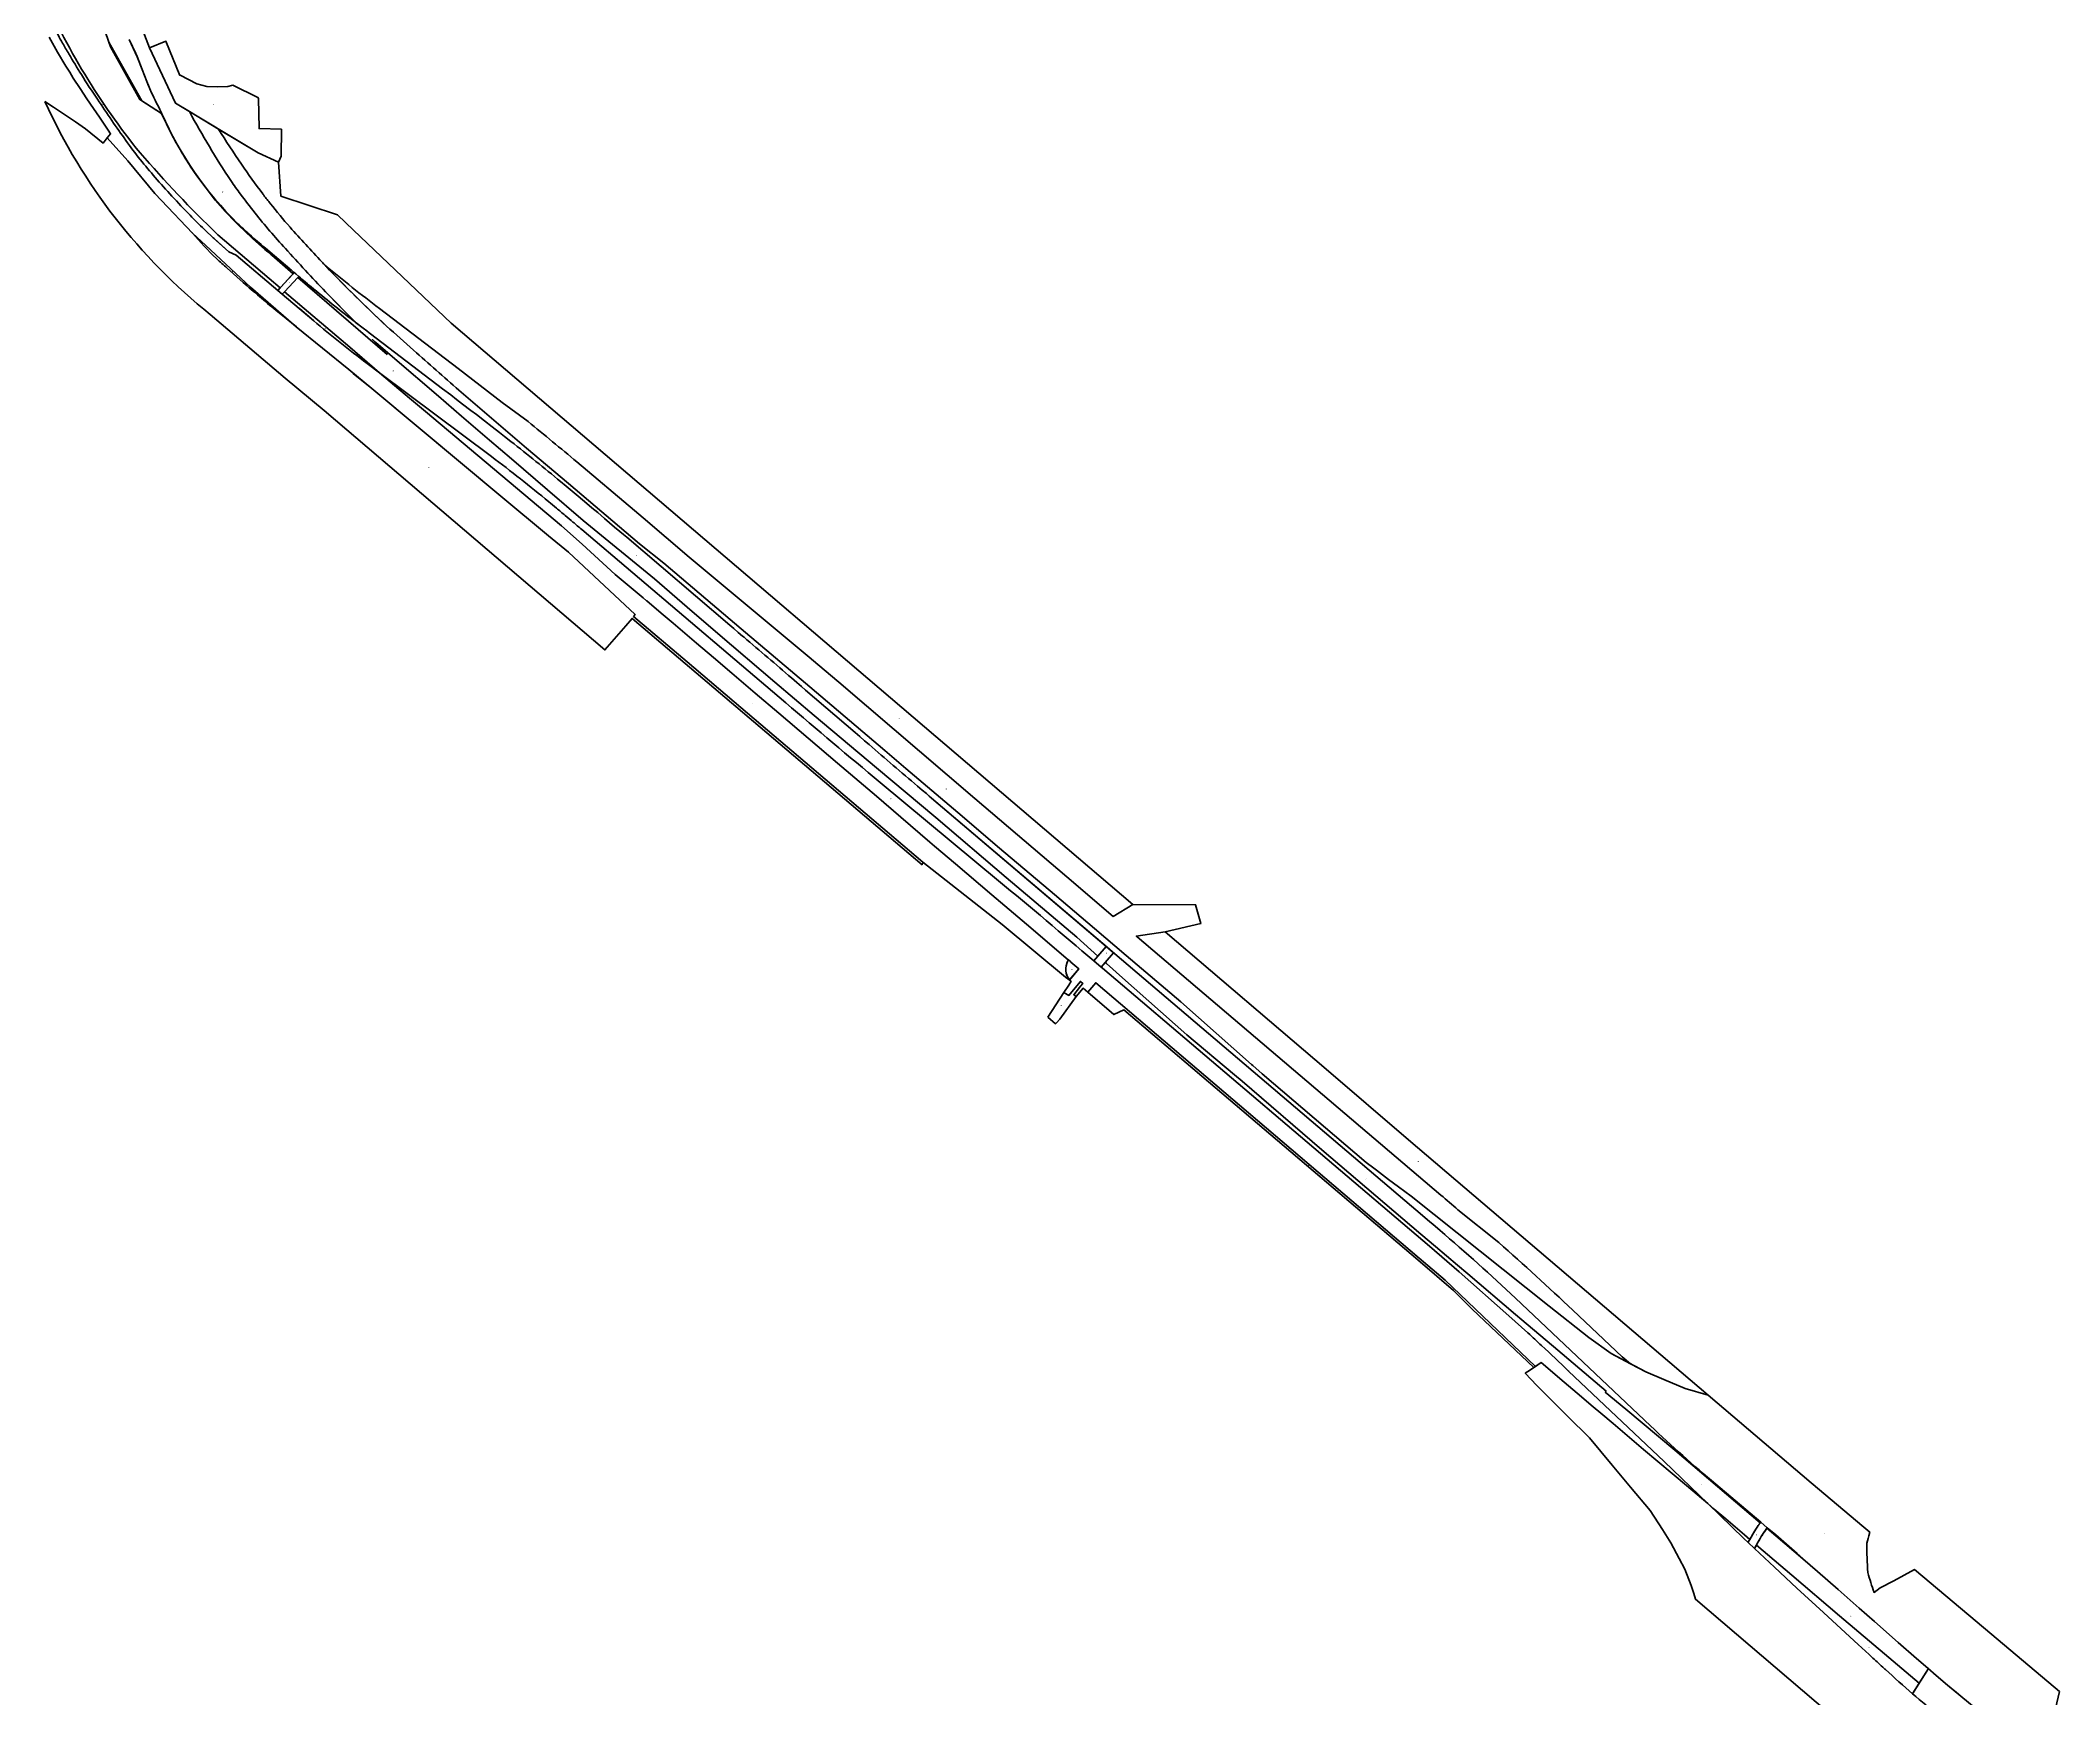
# Model space of a CAD drawing. Extents: x 179752 to 189760, y 650548 to 666271.
# Drawn here: x 180163 to 183439, y 658398 to 661087 of the extents above; entities that cross this region are included whole.
import ezdxf
from ezdxf.enums import TextEntityAlignment as Align

# ---------------------------------------------------------------- set-up
doc = ezdxf.new("R2010")
doc.units = 0
doc.header["$MEASUREMENT"] = 0
doc.layers.add('pcell', color=5, linetype='Continuous', lineweight=0)
doc.layers.add('scellno', color=160, linetype='Continuous', lineweight=0)
doc.styles.add('mvt-nos', font='mvt-nos.shx')

# ---------------------------------------------------------------- blocks, each defined once
blk = doc.blocks.new('Cellno')
at = {"color": 2, "flags": 128}
for points in [[(0.2000000000043656, 0), (-0.1999999999898137, 0)], [(7.275957614183426e-12, 0.2000000000116415), (7.275957614183426e-12, -0.2000000000116415)]]:
    blk.add_lwpolyline(points, dxfattribs=at)
at = {"layer": 'scellno', "const_width": 0.25, "flags": 128}
blk.add_lwpolyline([(-5.70751016074064, -2.800290617306018), (-5.70751016074064, 2.726955216523493), (5.707510160755191, 2.726955216523493), (5.707510160755191, -2.800290617306018), (-5.70751016074064, -2.800290617306018)], close=True, dxfattribs=at)
at = {"layer": 'scellno', "style": 'mvt-nos'}
blk.add_attdef('CELLNO', text='', height=3, dxfattribs=at).set_placement((7.275957614183426e-12, -1.627368912479142), align=Align.CENTER)
at = {"layer": 'scellno', "style": 'mvt-nos', "flags": 1}
for tag, p in [('CODE', (7.275957614183426e-12, -6.044519096263684)), ('AREA', (7.275957614183426e-12, -9.183015685353894))]:
    blk.add_attdef(tag, text='', height=2.5, dxfattribs=at).set_placement(p, align=Align.CENTER)

msp = doc.modelspace()

# ---------------------------------------------------------------- linework, layer by layer
at = {"layer": 'pcell', "color": 160, "lineweight": 53, "flags": 128}
for points in [[(180261.4314346891, 661120.6851509337), (180274.0797469269, 661084.2684633757), (180274.0702591864, 661084.2651547762), (180276.7545066822, 661076.5678062789), (180324.393586324, 660991.2090770627), (180359.3365594891, 660968.5233763689), (180375.155, 660936.0265), (180383.3943947099, 660921.1687722557, 0.004122690282257402), (180387.5134995614, 660913.7409768181), (180388.858, 660911.3165), (180389.3962700536, 660910.4393930885, 0.01423446502796213), (180404.7320951682, 660885.4497840389), (180405.9845, 660883.409), (180416.577, 660867.486), (180431.6325, 660847.823), (180446.688, 660828.16), (180462.906, 660809.566), (180480.188, 660791.623), (180481.6687547356, 660790.1952522532), (180498.262, 660774.1960000001, 0.01501649085179487), (180536.8208560566, 660740.0212696233, 7.769803255412e-05), (180538.2555693698, 660738.8253802706), (180538.1913749235, 660738.8805948327), (180573.089330854, 660708.8643634534), (180551.8326394585, 660685.8737112441), (180534, 660701.0938000123), (180450.952266274, 660771.9747193517), (180450.2984877139, 660772.5327168155, -0.02393064710781884), (180324.6300427917, 660904.9867523886, -0.06877901562162658), (180163.209373481, 661171.0405469075, 0.01262343880837605)], [(180163.2093734854, 661171.0405468917, 0.06877901562164698), (180324.6300427908, 660904.9867523897, 0.02393064710781884), (180450.2984877163, 660772.5327168189), (180450.952266274, 660771.9747193517), (180534, 660701.0938000123), (180551.8326394585, 660685.8737112441), (180548.0516378285, 660681.7842839734), (180480.4088915778, 660739.1222897436), (180468.6231242854, 660744.2383106137), (180444.6743836122, 660765.7429783486), (180443.2470695449, 660767.0953809011), (180430.3824397991, 660779.2848201424), (180428.6908202295, 660780.8442365198, -0.01269361514546528), (180405.7166557308, 660803.582120373), (180405.716566245, 660803.5822126064, -0.005217828061814648), (180376.3966642085, 660834.5721111973), (180376.3966277982, 660834.5721505218, -0.008622965251973716), (180348.9866721023, 660865.072102241), (180348.9866501751, 660865.0721290783, -0.004644403014492672), (180324.7566680271, 660893.8921061518, -0.01449101239228082), (180301.5767614292, 660924.9219751372, -0.0008752949637491705), (180278.7765880297, 660957.2222206821), (180278.776640167, 660957.2221465458, -0.0003810131471384449), (180255.4864576116, 660991.7024174522, -0.008568431231971763), (180229.3766791278, 661031.7220885787, -0.00769599946673755), (180209.0366683777, 661065.3521053251), (180209.0366602299, 661065.3521177954, -0.01258697323982266), (180198.8966626939, 661082.6121136456, -0.02090399222986262), (180184.716667651, 661110.0821036285, -0.01343460061978889)], [(180261.4314346891, 661120.6851509337), (180274.0797469269, 661084.2684633759), (180327.4851514392, 660989.2019690657), (180359.3365594891, 660968.5233763688), (180360.0417168339, 660968.0655741483), (180358.754341407, 660971.0329221792), (180358.754341407, 660971.0329221792, -0.004312039555399039), (180343.1664563634, 661002.3347003633), (180340.3158552417, 661008.4345022877, -0.004658729570206825), (180335.6111432732, 661020.7157458041), (180328.1578952598, 661039.8355556654), (180319.9613430948, 661060.8501932971), (180307.1642308581, 661088.7899838467)], [(180177.38, 661092.68), (180190.74, 661067.91), (180204.14, 661045.49), (180210.39, 661035.63), (180216.22, 661026.11), (180227.26, 661009.04), (180238.36, 660992.36), (180249.08, 660976.66), (180258.95, 660962.65), (180272.71, 660941.91), (180276.8749767061, 660935.8453815907), (180271.2889035615, 660928.9625777459), (180304.5723455921, 660891.9331582685), (180348.5894568316, 660838.7016828211), (180359.1120457228, 660827.6924606827), (180409.6749997865, 660774.7911453291), (180431.2101785504, 660754.7045029486), (180503.8661106907, 660686.9356795861), (180578.1070169684, 660622.8888701743), (180663.1434485001, 660553.2054247566), (180700.5239961547, 660522.5737848445), (180910.0906233406, 660347.9048974273), (180987.3373127843, 660283.3657636341), (181019.6194733117, 660257.2997590868), (181127.8250376869, 660155.7958146031), (181125.3124000062, 660152.8124000061), (181212.2108000123, 660079.0311999877), (181299.1091999879, 660005.25), (181446.8984000062, 659879.6561999877), (181594.687599994, 659754.0624000061), (181723.3200000001, 659653.35), (181825.8713978699, 659567.8470310068), (181833.530393063, 659562.1847622023, -0.3179514371468099), (181830.0163619191, 659593.9960623188), (181830.7770958587, 659595.7831381572), (181830.4764000062, 659596.031400006), (181762.6641999879, 659653.5938000123), (181706.6564000062, 659701.1251999878), (181647.3594000062, 659751.4688000123), (181613.7188000123, 659780.0624000061), (181606.015599994, 659786.687599994), (181559.0234000062, 659827.2188000123), (181519.2030000001, 659861.3438000123), (181455.937599994, 659915.1251999878), (181408.3514000062, 659955.656400006), (181360.7110000001, 659996.187599994), (181322.7110000001, 660028.562599994), (181284.6171999879, 660061), (181255.1094000062, 660086.125), (181227.4220000001, 660109.5624000061), (181208.351599994, 660125.8124000061), (181189.2811999879, 660142.0624000061), (181170.179599994, 660158.1561999877), (181146.5780000002, 660178.0624000062), (181146.4378755858, 660178.1819344143), (181140.6755715813, 660183.0975203406), (181140.6931265604, 660183.1270484023), (181095.2582240059, 660220.6617528001), (181041.6741333965, 660269.9802464064), (181008.2591286356, 660299.9408626362), (180787.4890058902, 660485.1210726341), (180761.7031999879, 660506.75), (180713.189614875, 660548.1561571537), (180692.8754248083, 660563.3804320073, -0.01499881172357078), (180606.3204911053, 660632.3921461521), (180583.0274189571, 660652.1367363598), (180582.595347996, 660652.4679589969), (180555.4058787397, 660675.5503929625), (180548.0516378285, 660681.7842839734), (180480.4088915778, 660739.1222897436), (180468.6231242854, 660744.2383106137), (180443.2103601106, 660767.0575918973), (180443.2470695449, 660767.0953809011), (180430.3824397991, 660779.2848201424), (180428.6908202296, 660780.8442365198, -0.01269361514546528), (180405.7166557309, 660803.582120373), (180405.7166108895, 660803.5821663947, -0.005217835920586296), (180376.3966642085, 660834.5721111973), (180376.3966277982, 660834.5721505218, -0.008622965251973716), (180348.9866721023, 660865.072102241), (180348.9866501751, 660865.0721290783, -0.004644403014492672), (180324.7566680271, 660893.8921061519, -0.01449107702528431), (180301.5766615563, 660924.9221160996), (180301.5766615563, 660924.9221160996, -0.0008752891325996995), (180278.776640167, 660957.2221465458, -0.0003810131471384449), (180255.4864576116, 660991.7024174522, -0.008568431231971763), (180229.3766791601, 661031.722088599), (180229.3766545862, 661031.7221277802, -0.00769599041036404), (180209.0366683778, 661065.3521053251), (180209.03666023, 661065.3521177954, -0.01258697323982269), (180198.8966626939, 661082.6121136456, -0.02090399222985041), (180184.716667651, 661110.0821036285, -0.01343460061978889)], [(180307.1642308581, 661088.7899838467), (180317.9701363409, 661065.8916535839), (180319.8030036079, 661061.256150201), (180328.1578952955, 661039.8355555738), (180335.6111432741, 661020.7157458015), (180338.1568054217, 661013.9856390005), (180340.3158552417, 661008.4345022877), (180343.1664563635, 661002.3347003631, 0.004312039555399039), (180358.754341407, 660971.0329221792), (180360.0417171407, 660968.065573441, 0.09382654780468197), (180482.9364861146, 660790.2066443013), (180482.9364861146, 660790.2066443013, 0.00802495914021403), (180501.6400569086, 660772.9848871009), (180505.153675405, 660769.8719191254), (180509.4474214682, 660766.1103887559), (180515.240716927, 660761.0956405858), (180520.9173397247, 660756.2323712489), (180523.9061727781, 660753.6859757673), (180527.960810169, 660750.2416820453), (180531.1005723062, 660747.5791473835), (180531.7865918434, 660746.9976299118), (180567.5076622505, 660716.7188654431), (180567.5079872854, 660716.7185899395), (180567.945877094, 660716.3474561604), (180568.5769358997, 660715.8126070013), (180569.694816014, 660714.8651915088), (180570.2628051119, 660714.3838426248), (180571.1082612588, 660713.6674006346), (180571.9891790436, 660712.9209881824), (180573.0467215125, 660712.0250545575), (180573.7861622801, 660711.3987164673), (180574.7096620494, 660710.6168690663), (180577.1415417489, 660708.5579891846), (180582.2352972225, 660704.2513652743), (180582.2355655051, 660704.2516522716), (180584.7292006336, 660702.1473949021), (180587.2711084908, 660700.005583806), (180592.9351143872, 660695.2470010245), (180596.3071773692, 660692.4247558928), (180598.0414403679, 660690.9768412586, 0.008874427641189465), (180666.8396188376, 660635.6420067521), (180670.5493356768, 660632.7710902522), (180673.5032338088, 660630.4955711942), (180625.5477913308, 660679.1482315557, -0.006339982167055594), (180560.4859411455, 660749.5979418803, -0.01839937530813414), (180510.8145148363, 660807.4840540459, -0.009180936717109988), (180487.6535468842, 660837.6982255774, -0.006552184322163392), (180471.8101019328, 660859.7715154871, -0.02168350780729598), (180404.7080883749, 660971.7374397373), (180382.0005198751, 660985.3632879811), (180340.0514305288, 661075.0248741457), (180340.0906456666, 661075.0410942318), (180324.986831935, 661114.7799051928)], [(183303.5815400035, 658381.0286002024), (183278.441410453, 658401.4398228041), (183271.445186502, 658407.2927113407), (183257.1879705971, 658419.2199875567), (183238.5881096019, 658434.9435253022), (183225.3085732853, 658446.9399502649), (183206.8887058927, 658462.6957518742), (183177.0893572471, 658488.6781419566), (183138.5840068094, 658522.3980421909), (183113.8652868848, 658544.2265474009), (183079.4911705783, 658574.5699215154), (183046.3633020736, 658603.8603621158), (183046.4146373773, 658603.8168284766), (183013.3247842059, 658632.8656940155), (182978.4798115002, 658663.1938812226), (182964.4759184633, 658674.680482292), (182953.9975865431, 658683.7475180508), (182881.0311784801, 658745.3061986014, -0.01419136672969649), (182775.2119218926, 658839.8498191751), (182555.9271944705, 659047.2541821443, 0.01323869097888133), (182433.7516722957, 659156.7485294744), (182425.7406023487, 659163.5930311788), (182413.1763257316, 659174.3068865512), (182401.3182925687, 659184.4008353724), (182387.339620878, 659196.2881716724), (181906.0163878308, 659605.5094999876), (181893.4456214212, 659616.197173831), (181608.7849805836, 659858.2158373083), (181604.994135134, 659861.4388866037), (181600.2799515457, 659865.4473378136), (181593.7465491882, 659871.0041393333), (181585.937584277, 659877.6496555648, -0.001176254466780901), (181507.3089157171, 659944.9119096277), (181499.9193500557, 659951.2660251495), (181492.1943666677, 659957.9125578656), (181484.5709832131, 659964.4736895947), (181404.3221501073, 660033.5446895106), (181397.8470774577, 660039.117635596), (181390.3069366634, 660045.6058882317), (181381.5773640444, 660053.1137496192, 0.0009755321864248859), (181304.4780985622, 660119.1353374289), (181302.2500858429, 660121.03547047), (181295.2533828731, 660127.0002242669), (181288.1132530824, 660133.084688972), (181281.6421501845, 660138.5979391976), (181114.1032850732, 660281.3322068244), (181109.161366166, 660285.542281784), (181102.8767875846, 660290.8950900233), (181094.5915688751, 660297.9482672692), (181078.2943183516, 660311.8006372225), (181067.1315666306, 660321.2641954443), (181057.8195766185, 660329.138237328), (181045.7682876863, 660339.2948146131), (181032.4004146061, 660350.5079427811), (181016.1034940568, 660364.0883527899), (181006.9724914523, 660371.6480946556, 0.005736758380678258), (180926.3664985285, 660436.646040138), (180915.7703587243, 660444.9639224616), (180907.9344672841, 660451.0858767425), (180895.9296567542, 660460.4218008689), (180883.1543399831, 660470.3066601139), (180870.2093045016, 660480.2783344913), (180861.4108450047, 660487.0346327585), (180847.9770087526, 660497.3240918429), (180838.0180059314, 660504.9363446594), (180828.6048191043, 660512.122932877), (180815.3957389352, 660522.1998656027), (180698.5290404505, 660611.3374816638), (180696.4556055476, 660612.9191650953), (180692.2803477487, 660616.1050811043), (180686.3787349988, 660620.6132826091), (180682.0294281557, 660623.9420836369), (180673.5518844397, 660630.4462132378), (180625.5477913307, 660679.1482315555, -0.006339982167055594), (180560.4859411455, 660749.5979418801, -0.01839937530813414), (180510.8145148362, 660807.4840540455, -0.009180936717109988), (180487.6535468841, 660837.6982255771, -0.006552184322163392), (180471.8101019327, 660859.7715154869, -0.02168350780729598), (180404.7080883749, 660971.7374397372), (180451.8045307593, 660943.476863294), (180451.8045307593, 660943.476863294, 0.00996603949337396), (180489.1981473856, 660886.4017149578, 0.01463264138205666), (180523.7548724859, 660838.1749319586, 0.0006754131152117794), (180525.4176865095, 660835.99828317, 0.004244260759473839), (180536.0006105537, 660822.424045826, 0.01226814293634954), (180567.8654172934, 660784.2238369845, 0.00794047995664815), (180619.4172421481, 660728.0804071953, 0.0154261145313206), (180724.5352634286, 660623.8252280796, 0.0008622241692535974), (180768.498750375, 660584.6107527287, 0.001432223046190405), (180841.823652272, 660519.8082663653), (180951.4886437268, 660425.7221218601), (181019.964787469, 660368.4968647417), (181135.1142945951, 660270.9156766562), (181174.1516202276, 660239.4053751637), (181299.6396941129, 660133.0291039458), (181411.061475753, 660038.576832148), (181532.7722805871, 659935.3161493879), (181567.026931669, 659906.2753662524), (181651.4248086794, 659834.7236100956), (181719.2451300088, 659777.2189398173), (181808.1890788903, 659701.7379819633), (181872.9703613885, 659646.7565260008), (181924.5463806573, 659602.9817923518), (182013.1531200903, 659527.7775312965), (182127.95170294, 659426.1729291906), (182129.9582617877, 659424.4332342293), (182145.2083036591, 659410.9335983765), (182313.6810103762, 659267.3452005064), (182326.2337866026, 659257.9136155335), (182330.685830256, 659254.5685524765), (182350.1874399395, 659239.8021643419), (182366.2601117739, 659227.7258899501), (182386.6938695027, 659212.2591281775), (182610.6138922391, 659033.8280366831), (182675.0823507491, 658983.1649683521), (182711.2818821069, 658957.1975309303), (182767.6129087191, 658927.3435533616), (182796.8038893174, 658915.1174413329), (182831.5004452344, 658900.5854190799), (182868.881040439, 658889.8289064327), (183036.0483828609, 658747.4786291812), (183121.5009443202, 658675.6884509757), (183131.0007507339, 658667.7074988559, 0.001496420443746274), (183130.3528823726, 658665.4584534927, 0.01061988531019789), (183126.1435968215, 658649.3923539801, 0.02141661892114736), (183127.9306732554, 658601.8354243329, 0.01934170897432318), (183138.0297150486, 658569.7896498303), (183147.8256557206, 658577.235373699), (183170.1331697439, 658588.7898348031), (183203.5806088208, 658606.7319019747), (183329.0144229616, 658501.352780315), (183438.966336457, 658408.9802717669), (183432.2255726765, 658381.7083600567)], [(183287.1945296697, 658334.0239651097, -0.01218683877058234), (183200.4734102965, 658405.4456982808, -0.006405300561074572), (183156.3157489445, 658444.6570334698), (183155.5217885926, 658445.3810440148), (183154.1800076762, 658446.6060922241), (183152.0581319906, 658448.5470670202), (183149.6269695758, 658450.7763205408), (183147.2562097413, 658452.9554437384), (183145.1731845494, 658454.8741633373), (183142.9261224321, 658456.9480346935), (183140.7275631909, 658458.9809987441), (183138.1172118112, 658461.3993915899), (183136.0052697971, 658463.35948655), (183133.2105053447, 658465.9577096566), (183129.83198975, 658469.1047198529), (183124.2750077297, 658474.2933579078), (183112.2920958025, 658485.5188483031), (183084.6627259046, 658510.5188643445), (183055.7022371898, 658536.9396973383), (183012.8235898472, 658576.8337948329), (182976.6214305377, 658610.5875833696), (182944.1276732149, 658640.9669894233), (182933.6414584228, 658650.7708718728), (182926.8258327045, 658657.1430085005), (182926.8257794416, 658657.1429515306), (182867.9747956159, 658713.9702307209), (182833.5234000061, 658743.031400006), (182763.9688000122, 658801.75), (182714.4531999878, 658843.5624000061), (182694.6091999878, 658860.687599994), (182682.0868000122, 658870.896400006), (182656.3591999878, 658893), (182635.172, 658911), (182597.9082671894, 658942.4433670766), (182587.4422299025, 658935.5437205603), (182580.4080782658, 658930.9065156112), (182571.8948834198, 658925.2942639419), (182590.8407756419, 658905.5550666618), (182640.3217754147, 658855.88063753), (182676.0992891415, 658820.6825060741), (182712.9911087192, 658776.031303001), (182742.5620849449, 658740.3880612263), (182774.672, 658702.4376), (182794.8561935428, 658672.0535828503), (182808.0623999999, 658650.1251999999), (182821.9142, 658624.8437999999), (182830.6645480482, 658607.6848210681), (182841.0311999878, 658580.9061999877), (182845.515599994, 658568.125), (182848.2858622566, 658558.5926217248), (183261.9687017335, 658205.7333266371)]]:
    msp.add_lwpolyline(points, format="xyb", dxfattribs=at)
for points in [[(180324.393586324, 660991.2090770627), (180327.4851514393, 660989.2019690656), (180274.0516867921, 661084.3184129767), (180276.7545066822, 661076.5678062789), (180324.393586324, 660991.2090770627)], [(180516.2553857338, 660904.8026401865), (180549.1708299285, 660889.5301945572), (180553.7163909097, 660899.4684836194), (180553.8584607458, 660943.1969824487), (180517.5616630121, 660944.1917128782), (180517.5711680232, 660944.9048595987), (180516.8969619481, 660993.0669503035), (180515.7469999908, 660994.7089204225), (180475.1677736703, 661014.5846449452), (180466.9560938315, 661012.5488799422), (180449.8707281817, 661011.760736082), (180433.0481821032, 661012.2861653222), (180416.4885037228, 661017.0150584339), (180389.3918334389, 661030.6227113322), (180389.3628631709, 661030.5731281261), (180366.4590157094, 661085.9475265006), (180340.0514305288, 661075.0248741457), (180382.0005198751, 660985.3632879811), (180516.2553857338, 660904.8026401865)], [(180580.5493933535, 660702.447856924), (180582.2352972225, 660704.2513652743), (180577.1415416854, 660708.5579892384), (180574.7096620494, 660710.6168690663), (180548.0516378285, 660681.7842839734), (180555.4058787397, 660675.5503929623), (180559.1877888189, 660679.5961197282), (180580.5493933535, 660702.447856924)], [(181883.8799269007, 659584.170806873), (181890.3675228613, 659591.7797240323), (181903.7307939381, 659607.452713414), (181891.9218921594, 659617.4926494487), (181878.7731195129, 659602.0712325753), (181872.0709824646, 659594.2106928775), (181872.0710250513, 659594.2107429678), (181883.8799269007, 659584.170806873)], [(181797.1494585898, 659502.7208558973), (181809.9662434347, 659492.1735570988), (181811.2527214271, 659493.794896054), (181816.7806844081, 659499.5505872676), (181843.3779068226, 659536.4241278942), (181839.5324782556, 659539.1857325359), (181848.8195006256, 659551.2105646535), (181850.6548393877, 659553.2325572352), (181854.4111458107, 659557.3708797494), (181850.2128181431, 659560.9506907633), (181841.7404709921, 659550.6313925443), (181831.5437770316, 659538.1877737663), (181823.4134196457, 659542.708840758), (181797.1494585898, 659502.7208558973)], [(182397.5327779337, 659109.1302306647), (182455.3411154689, 659059.6973816169), (182485.69354187, 659029.3056798485), (182586.067657235, 658934.6375451591), (182588.5412511954, 658936.2682410474), (182442.0479251799, 659076.2750962029), (182400.1237265975, 659112.1776861643), (181875.0372642246, 659558.6065407452), (181862.2705134204, 659543.3268301254), (181904.6992187358, 659507.1440674827), (181920.5719322913, 659514.642654348), (182397.5327779337, 659109.1302306647)]]:
    msp.add_lwpolyline(points, close=True, dxfattribs=at)
for points in [[(180170.237726431, 660988.161456877, 0.1174300178749632), (180438.5433203074, 660642.4953727557), (180560.0957218187, 660539.4693161311), (180623.0911637128, 660486.9504434624), (181078.8261233505, 660098.6439994487), (181112.5351128351, 660137.4244472783), (181122.7344, 660149.75), (181330.672, 659973.25), (181593.328, 659750.1876), (181594.687599994, 659754.0624000061), (181446.8984000062, 659879.6561999877), (181299.1091999879, 660005.25), (181212.2108000123, 660079.0311999877), (181125.3124000062, 660152.8124000061), (181127.8250376868, 660155.7958146031), (181019.6194733117, 660257.2997590868), (180987.3373127786, 660283.3657636389), (180910.0906233406, 660347.9048974273), (180854.2261842082, 660394.4666022201), (180700.5239961547, 660522.5737848445), (180670.5152626859, 660547.1645620136), (180663.1434485, 660553.2054247566), (180578.1070169683, 660622.8888701743), (180503.8661106907, 660686.9356795861), (180431.2101785503, 660754.7045029487), (180409.6749997865, 660774.7911453291), (180359.1120457228, 660827.6924606825), (180348.5894566768, 660838.7016830085), (180304.5723455916, 660891.933158269), (180271.2889035615, 660928.9625777459), (180264.6338888516, 660920.7626921292), (180236.123882677, 660943.6253529441), (180219.7976048921, 660954.967550554), (180206.7307895444, 660963.7389284036), (180184.0373003327, 660978.9262637257), (180170.237726431, 660988.161456877)], [(180501.6400569086, 660772.9848871008, -0.00802495914021403), (180482.9364861145, 660790.2066443013, -0.09382654780464439), (180360.0417171408, 660968.0655734407), (180359.3365594891, 660968.5233763689), (180375.155, 660936.0265), (180383.3943947099, 660921.1687722557, 0.004122690282257402), (180387.5134995614, 660913.7409768181), (180388.858, 660911.3165), (180389.3962700536, 660910.4393930885, 0.01423446502796213), (180404.7320951682, 660885.4497840389), (180405.9845, 660883.409), (180416.577, 660867.486), (180431.6325, 660847.823), (180446.688, 660828.16), (180462.906, 660809.566), (180480.188, 660791.623), (180481.6687547356, 660790.1952522532), (180498.262, 660774.1960000001, 0.01501649085179487), (180536.8208560566, 660740.0212696233, 7.769803255692994e-05), (180538.2555693698, 660738.8253802706), (180573.0893308541, 660708.8643634536), (180573.6971717447, 660709.521787427), (180574.7096620494, 660710.6168690663), (180573.7861622801, 660711.3987164673), (180573.0467215125, 660712.0250545575), (180571.9891790436, 660712.9209881824), (180571.1082612588, 660713.6674006346), (180570.2628051119, 660714.3838426248), (180569.694816014, 660714.8651915088), (180568.5769358997, 660715.8126070013), (180567.945877094, 660716.3474561604), (180567.5079872854, 660716.7185899395), (180567.5076622505, 660716.7188654431), (180531.7865918434, 660746.9976299118), (180531.1005723062, 660747.5791473835), (180527.9608101689, 660750.2416820453), (180523.906172778, 660753.6859757672), (180520.9173397247, 660756.2323712489), (180515.240716927, 660761.0956405856), (180509.4474214681, 660766.1103887558), (180505.1536754051, 660769.8719191254), (180501.6400569086, 660772.9848871008)], [(181126.9972422799, 660324.4791972117), (181140.8866867637, 660312.770072431), (181215.6221041169, 660249.0994426067), (181410.0448969683, 660086.544714081), (181423.9979634166, 660074.9483275388), (181458.2074644326, 660046.4062033435), (181678.9816700022, 659857.4689786093), (181828.0232667202, 659730.753715361), (181903.6154078579, 659666.2314839824), (181935.2365766326, 659685.6915410486), (180829.1304475179, 660628.6429055631), (180670.9343799996, 660779.2764823214), (180644.7647314346, 660804.1951027884), (180552.9933927, 660834.7569702826), (180549.1708299285, 660889.5301945572), (180516.2553857338, 660904.8026401865), (180451.8045307593, 660943.4768632943, 0.00996603949337396), (180489.1981473857, 660886.4017149579, 0.01463264138205689), (180523.754872486, 660838.1749319588, 0.0006754131207026119), (180525.4176865229, 660835.9982831526, 0.004244260754083387), (180536.0006105539, 660822.4240458262, 0.01226814293634966), (180567.8654172935, 660784.2238369847, 0.00794047995664815), (180619.4172421483, 660728.0804071953, 0.0008984681859982045), (180625.3621020139, 660721.8314710773, 0.009302014801687714), (180712.8391863487, 660652.3646433022), (180840.4452768053, 660555.03578191), (180912.3245148257, 660499.9602366387), (180954.1410082413, 660468.9155234314, -0.003022935284907103), (181033.2669878019, 660403.4959819858), (181126.9972422799, 660324.4791972117)], [(180465.7132787003, 660717.7937332406), (180491.9973298443, 660694.6544632571, 0.008586636327713773), (180544.8954722134, 660649.6739629016), (180578.2601704246, 660622.7633679593), (180578.1070169684, 660622.8888701743), (180503.8661106907, 660686.9356795861), (180431.2101785504, 660754.7045029486), (180409.6749997865, 660774.7911453291, 0.01989523244016879), (180448.43318164, 660733.2726494101, 0.004308217917473302), (180465.7132787003, 660717.7937332406)], [(181372.1731815598, 660012.464479505, 0.002861181378428046), (181525.3422309774, 659883.7428055285), (181717.4302551365, 659724.180580117, -0.00288284116946672), (181872.0709824646, 659594.2106928775), (181878.7731195128, 659602.0712325755), (181844.5624000061, 659632.437599994), (181730.0155999939, 659729.5), (181615.4688000122, 659826.5624000061), (181519.4375999939, 659907.3438000123), (181418.1251999878, 659992.25), (181354.3124000061, 660046.5), (181262.1564000061, 660125.3751999878), (181212.25, 660167.75), (181159.0401460006, 660213.9873604235), (181043.5, 660308.5), (180985.4454000061, 660358.4688000123), (180927.3908000122, 660408.437599994), (180891.5468000122, 660438.8751999878), (180846.0311999878, 660477.937599994), (180808.5822437819, 660509.9919040803), (180737.8908000122, 660570.5), (180706.9687999817, 660597.3124000061), (180701.6879845579, 660601.9010460522), (180725.2996778161, 660577.9460654928), (180580.5493933535, 660702.447856924), (180559.187788819, 660679.5961197282), (180664.8698473729, 660589.3968917263), (180713.1896148769, 660548.1561571521), (180894.7805270927, 660412.0645901518, -0.01186710023465127), (180987.6407053502, 660338.9667464957, -0.001407534153411307), (181000.1186041156, 660328.5898588836, -0.001160472418892729), (181014.4353606456, 660316.5578538141, -0.0006211397186729633), (181026.8893994938, 660306.0159770482, -0.0002671234640060892), (181041.0742654681, 660293.9649950512), (181041.0743009995, 660293.9649648422), (181372.1731815598, 660012.464479505)], [(181418.1251999878, 659992.25), (181519.4375999939, 659907.3438000123), (181615.4688000122, 659826.5624000061), (181730.0155999939, 659729.5), (181844.5624000061, 659632.437599994), (181878.7731195131, 659602.0712325756), (181891.9218921595, 659617.4926494487), (181608.7849805837, 659858.2158373086), (181604.9941351341, 659861.4388866039), (181600.2799515458, 659865.4473378138), (181593.7465491883, 659871.0041393335), (181585.9375842771, 659877.649655565, -0.001176254466780901), (181507.3089157171, 659944.911909628), (181499.9193500557, 659951.2660251497), (181492.1943666677, 659957.9125578658), (181484.5709832131, 659964.4736895949), (181404.3221501074, 660033.5446895108), (181397.8470774578, 660039.1176355962), (181390.3069366635, 660045.6058882319), (181381.5773640445, 660053.1137496195, 0.0009755321864248859), (181304.4780985622, 660119.1353374292), (181302.250085843, 660121.0354704702), (181295.2533828732, 660127.0002242671), (181288.1132530824, 660133.0846889722), (181281.6421501846, 660138.5979391978), (181114.1032850733, 660281.3322068247), (181109.1613661661, 660285.5422817842), (181102.8767875847, 660290.8950900235), (181094.5915688752, 660297.9482672694), (181078.2943183517, 660311.8006372227), (181067.1315666307, 660321.2641954445), (181057.8195766186, 660329.1382373283), (181045.7682876864, 660339.2948146133), (181032.4004145754, 660350.5079428069), (181016.1034940569, 660364.0883527901), (181006.9724914524, 660371.6480946558, 0.005736758380678258), (180926.3664985286, 660436.6460401382), (180915.7703587243, 660444.9639224618), (180907.9344672842, 660451.0858767427), (180895.9296567543, 660460.4218008692), (180883.1543399606, 660470.3066601314), (180870.2093045017, 660480.2783344915), (180861.4108450048, 660487.0346327587), (180847.9770086873, 660497.3240918932), (180838.0180059315, 660504.9363446597), (180828.6048191044, 660512.1229328773), (180815.3957389353, 660522.1998656029), (180698.5290404506, 660611.337481664), (180696.4556055476, 660612.9191650955), (180692.2803477488, 660616.1050811046), (180686.378734999, 660620.6132826094), (180682.0294281558, 660623.9420836371), (180677.3525623196, 660627.5302623059), (180673.5518844398, 660630.446213238), (180673.5032338087, 660630.4955711943), (180670.5493356768, 660632.7710902522), (180666.8396188376, 660635.642006752, -0.008874427641189465), (180598.041440368, 660690.9768412586), (180596.3071773691, 660692.424755893), (180592.9351143873, 660695.2470010247), (180587.2711084908, 660700.005583806), (180584.7292006336, 660702.1473949021), (180582.235565505, 660704.2516522716), (180580.5493933535, 660702.447856924), (180725.2996778161, 660577.9460654928), (180701.6879845579, 660601.9010460522), (180706.9688000122, 660597.3124000061), (180737.8908000122, 660570.5), (180808.5822414745, 660509.9919060552), (180846.0311999878, 660477.937599994), (180891.5468000122, 660438.8751999878), (180927.3908000122, 660408.437599994), (180985.4454000061, 660358.4688000123), (181043.5, 660308.5), (181159.0401460021, 660213.9873604223), (181212.25, 660167.75), (181262.1564000061, 660125.3751999878), (181354.3124000061, 660046.5), (181418.1251999878, 659992.25)], [(181935.2365766326, 659685.6915410486), (181903.6154078577, 659666.2314839824), (181828.0232667202, 659730.753715361), (181678.9816700022, 659857.4689786093), (181458.2074644326, 660046.4062033435), (181423.9979634166, 660074.9483275388), (181410.0448969683, 660086.544714081), (181215.6221041169, 660249.0994426067), (181140.8866867637, 660312.770072431), (181126.99724228, 660324.4791972117), (181033.2669878019, 660403.4959819858, 0.00302293528490778), (180954.1410082414, 660468.9155234314), (180912.3245148257, 660499.9602366387), (180840.4452768053, 660555.03578191), (180712.8391863487, 660652.3646433022, -0.009302014801687714), (180625.3621019502, 660721.831471144, 0.01452744500562548), (180724.5352634287, 660623.8252280798, 0.0008622241692535974), (180768.498750375, 660584.6107527289, 0.001432223046190405), (180841.8236522721, 660519.8082663656), (180951.4886437269, 660425.7221218604), (181019.9647874691, 660368.4968647419), (181135.1142945952, 660270.9156766564), (181174.1516202276, 660239.4053751639), (181299.639694113, 660133.029103946), (181411.0614757531, 660038.5768321482), (181532.7722805872, 659935.3161493881), (181567.0269316691, 659906.2753662526), (181651.4248086795, 659834.7236100958), (181719.2451300088, 659777.2189398175), (181808.1890788904, 659701.7379819636), (181872.9703613886, 659646.756526001), (181924.5463806574, 659602.981792352), (182013.1531200903, 659527.7775312967), (182127.9517029401, 659426.1729291908), (182129.9582617878, 659424.4332342296), (182145.2083036592, 659410.9335983767), (182313.6810103763, 659267.3452005066), (182326.2337866027, 659257.9136155337), (182330.6858302561, 659254.5685524767), (182350.1874399396, 659239.8021643421), (182366.260111774, 659227.7258899503), (182386.6938695028, 659212.2591281778), (182610.6138922392, 659033.8280366834), (182675.0823507492, 658983.1649683523), (182711.281882107, 658957.1975309305), (182742.5920686721, 658940.603947188), (182729.2351921018, 658952.1133748767), (182649.0427295662, 659027.5850933349, 0.007327964530672573), (182529.0131820833, 659137.2766206409), (182462.7986950016, 659190.571804329, 0.001643183455292741), (182435.1135357076, 659214.2644767618), (181942.4760354816, 659633.0617077418), (181940.9408529825, 659634.3720741229), (181987.5221598497, 659641.118275662), (182045.793622307, 659654.647169643), (182037.0588566723, 659685.3225686157), (181935.2365766326, 659685.6915410486)], [(180692.8754248085, 660563.3804320073), (180713.1896148769, 660548.1561571521), (180664.8698473729, 660589.3968917263), (180559.1877888189, 660679.5961197282), (180555.4058787398, 660675.5503929625), (180606.287636632, 660632.354448035, 0.01499881172357032), (180692.8754248085, 660563.3804320073)], [(181372.1731815598, 660012.464479505, 0.002861181378428046), (181525.3422309774, 659883.7428055285), (181717.4302551365, 659724.180580117, -0.002882841169466749), (181872.0709824646, 659594.2106928775), (181872.0710250513, 659594.2107429678), (181883.8798852361, 659584.1708422961), (181883.8798852362, 659584.1707580071), (181886.1655207933, 659582.2275934468), (182416.456301429, 659131.3740240666), (182464.7498920337, 659089.8505224017), (182545.2668749967, 659018.2649219257), (182576.4085755853, 658990.5505921104, -0.001644079319250499), (182598.5650636237, 658970.0025173522, -0.001597369908740876), (182642.2220208757, 658928.8901904006), (182797.3352304655, 658782.1806735032), (182797.3397171355, 658782.176385733), (182867.9747956159, 658713.9702307209), (182833.5234000061, 658743.031400006), (182763.9688000122, 658801.75), (182714.4531999878, 658843.5624000061), (182694.6091999878, 658860.687599994), (182682.0868000122, 658870.896400006), (182656.3591999878, 658893), (182635.172, 658911), (182597.9082671894, 658942.4433670766), (182588.5412511954, 658936.2682410474), (182442.0479251799, 659076.2750962029), (182400.1237265975, 659112.1776861643), (181875.0372642246, 659558.6065407452), (181862.2705134203, 659543.3268301254), (181854.6612186869, 659549.8159582564), (181843.3779068226, 659536.4241278942), (181839.5324782556, 659539.1857325359), (181848.8195006256, 659551.2105646535), (181850.6548393877, 659553.2325572352), (181854.4111458107, 659557.3708797494), (181850.2128181431, 659560.9506907633), (181841.7404709921, 659550.6313925443), (181831.5437770316, 659538.1877737663), (181823.4134196456, 659542.7088407578), (181831.3264806665, 659554.756808832), (181835.1402925458, 659560.9945690517), (181832.360606459, 659563.0495814153), (181847.8665181303, 659581.2355470803), (181834.7031999878, 659592.3124000062), (181833.3908000122, 659593.6251999878), (181830.7770958586, 659595.7831381573), (181830.4764000062, 659596.031400006), (181762.6641999879, 659653.5938000123), (181706.6564000062, 659701.1251999878), (181647.3594000062, 659751.4688000123), (181613.7188000123, 659780.0624000061), (181606.015599994, 659786.687599994), (181559.0234000062, 659827.2188000123), (181519.2030000001, 659861.3438000123), (181455.937599994, 659915.1251999878), (181408.3514000062, 659955.656400006), (181360.7110000001, 659996.187599994), (181322.7110000001, 660028.562599994), (181284.6171999879, 660061), (181255.1094000062, 660086.125), (181227.4220000001, 660109.5624000061), (181208.351599994, 660125.8124000061), (181189.2811999879, 660142.0624000061), (181170.179599994, 660158.1561999877), (181146.5780000002, 660178.0624000062), (181146.4378755858, 660178.1819344143), (181140.6755715813, 660183.0975203406), (181140.6931265604, 660183.1270484023), (181095.2582240059, 660220.6617528001), (181041.6741333965, 660269.9802464064), (181008.2591286356, 660299.9408626362), (180787.4890058902, 660485.1210726341), (180761.7031999879, 660506.75), (180713.1896148769, 660548.1561571521), (180894.7805270927, 660412.0645901518, -0.01186710023465127), (180987.6407053502, 660338.9667464957, -0.001407534153411307), (181000.1186041156, 660328.5898588836, -0.001160472418892729), (181014.4353606456, 660316.5578538141, -0.0006211397186729633), (181026.8893994938, 660306.0159770482, -0.0002671234640060892), (181041.0742654681, 660293.9649950512), (181041.0743009995, 660293.9649648422), (181372.1731815598, 660012.464479505)], [(182435.1135357139, 659214.2644767563, -0.001643183454922316), (182462.7986950016, 659190.571804329), (182529.0131820833, 659137.276620641, -0.007327964530670963), (182649.0427295661, 659027.5850933348), (182729.2351921018, 658952.1133748767), (182742.5920686724, 658940.6039471878), (182767.6129087192, 658927.3435533617), (182796.8038893175, 658915.1174413331), (182831.5004452346, 658900.5854190801), (182868.8810404391, 658889.8289064328), (182488.383855152, 659213.8388418324), (182382.6610725198, 659303.876521761), (182248.8589690995, 659418.3296169665), (181987.5221598494, 659641.118275662), (181940.9408529827, 659634.3720741227), (181942.4760354816, 659633.0617077418), (182435.1135357139, 659214.2644767563)], [(181832.5834534469, 659563.3109454522), (181847.8665181303, 659581.2355470803), (181834.7031999878, 659592.3124000062), (181833.3908000122, 659593.6251999878), (181830.7770958587, 659595.7831381572), (181830.0163619245, 659593.9960623219, 0.3033928271049702), (181832.5834534469, 659563.3109454522)], [(182566.187599994, 659011.875199988), (182625.0780000001, 658962.7500000002), (182703.2395999939, 658896.297599994), (182701.8835999939, 658894.6591999878), (182735.3591999878, 658866.937599994), (182814.4531999878, 658800.3124000061), (182953.2701905604, 658682.7348257485, 0.005357724909430091), (182950, 658678.0610630014, 0.02468515728938366), (182936.260980373, 658655.6744164934), (182927.4844000061, 658663.1251999878), (182897.1561999878, 658689.031400006), (182878.4034035763, 658705.0499469149), (182867.9747956164, 658713.9702307202), (182797.3397171355, 658782.176385733), (182797.3352304655, 658782.1806735032), (182642.2220208787, 658928.8901904038), (182642.2218615245, 658928.8903411184), (182642.2220208757, 658928.8901904006, 0.001597369908740876), (182598.5650636367, 658970.0025173663), (182598.5653842885, 658970.0022179985), (182598.5650636238, 658970.0025173523, 0.001644079319250277), (182576.4085755853, 658990.5505921104), (182545.2668748849, 659018.2649220251), (182464.7498920337, 659089.8505224017), (182416.4563014289, 659131.3740240666), (181886.1655207933, 659582.2275934468), (181883.8798852361, 659584.1707580071), (181890.3675228613, 659591.7797240323), (181892.6116009285, 659589.7878191529), (181918.3834814672, 659566.9119952943), (182022.822066744, 659474.2094593951), (182100.343599994, 659409.4375999942), (182112.6615841549, 659398.8832274241), (182242.2188000123, 659287.875199988), (182402.6564000061, 659150.75), (182426.5311999879, 659130.8124000063), (182462.1720000001, 659100.5624000063), (182478.8591999879, 659086.4375999942), (182556.0155999939, 659020.8124000061), (182566.187599994, 659011.875199988)], [(182881.0311784802, 658745.3061986016, -0.01419136672969649), (182775.2119218927, 658839.8498191754), (182555.9271944705, 659047.2541821445, 0.01323869097888133), (182433.7516722958, 659156.7485294746), (182425.7406023488, 659163.593031179), (182413.1763257317, 659174.3068865514), (182401.3182925688, 659184.4008353726), (182387.339620878, 659196.2881716726), (181906.0163878308, 659605.5094999878), (181903.7307939383, 659607.452713414), (181890.3675228613, 659591.7797240323), (181892.6116009285, 659589.7878191529), (181918.3834814672, 659566.9119952943), (182022.822066744, 659474.2094593951), (182100.343599994, 659409.4375999942), (182112.6615841549, 659398.8832274241), (182242.2188000123, 659287.875199988), (182402.6564000095, 659150.7499999972), (182426.5311999879, 659130.8124000063), (182462.1720000001, 659100.5624000063), (182478.8591999879, 659086.4375999942), (182556.0155999939, 659020.8124000061), (182566.187599994, 659011.875199988), (182625.0780000001, 658962.7500000002), (182703.2395999939, 658896.297599994), (182701.8835999939, 658894.6591999878), (182735.3591999878, 658866.937599994), (182814.4531999878, 658800.3124000061), (182953.270190431, 658682.734825841), (182953.2702464882, 658682.7349038848), (182953.9975865432, 658683.7475180511), (182881.0311784802, 658745.3061986016)], [(182926.8222997162, 658657.1463115992), (182933.6414584228, 658650.7708718728), (182933.6411339015, 658650.7711752778), (182933.6734150255, 658650.8322059183, -0.005156705370136358), (182936.260980373, 658655.6744164934), (182927.4844000061, 658663.1251999878), (182897.1561999878, 658689.031400006), (182878.4034035763, 658705.0499469149), (182867.9747956193, 658713.9702307176), (182926.8222997162, 658657.1463115992)], [(182933.6734150255, 658650.8322059183), (182933.6411339015, 658650.7711752778), (182944.1276732149, 658640.9669894233), (182944.1615408036, 658641.0340845499, -0.01229487412206352), (182950, 658651.9847333892, -0.01889113141353209), (182960, 658668.2152923963, -0.007789809663255945), (182964.4759184768, 658674.6804823109), (182964.4759184768, 658674.6804823109), (182953.9975865432, 658683.7475180511), (182953.9975865432, 658683.7475180511), (182953.2702464882, 658682.7349038847, 0.005357815161984941), (182950, 658678.0610630014, 0.01755588374581581), (182940, 658662.2759816541, 0.01228334202438318), (182933.6734150255, 658650.8322059183)], [(183082.0155999939, 658531.9375999941), (183162.1408000122, 658464.4375999941), (183211.3361734987, 658422.7580592277), (183226.0748966851, 658446.2476714881), (183225.3085732854, 658446.9399502651), (183206.8887058928, 658462.6957518745), (183177.0893572472, 658488.6781419568), (183138.5840068095, 658522.3980421912), (183113.8652868848, 658544.2265474012), (183079.4911705784, 658574.5699215155), (183046.3633020737, 658603.860362116), (183022.1719996349, 658624.3752002945), (182963.837552309, 658673.7843020565, 0.03174567248603605), (182947.0137899639, 658646.5459344576), (183004.75, 658597.531400006), (183082.0155999939, 658531.9375999941)], [(183022.1720000001, 658624.375199988), (183046.4146373818, 658603.8168284727), (183013.324784206, 658632.8656940158), (182978.4798115003, 658663.1938812229), (182964.4759184634, 658674.6804822922, 0.00108993821571355), (182963.8375521773, 658673.7843021661), (183022.1720000001, 658624.375199988)], [(183156.3157489446, 658444.6570334698, 0.006405300561077348), (183200.4734102965, 658405.4456982809), (183200.9287573441, 658406.1714005996), (183211.3361734987, 658422.7580592277), (183162.1408000122, 658464.437599994), (183082.0155999939, 658531.937599994), (183004.75, 658597.531400006), (182947.0137899639, 658646.5459344576, 0.00614791642479869), (182944.1615408036, 658641.03408455), (182944.1276732149, 658640.9669894233), (182976.6214305377, 658610.5875833696), (183012.823589851, 658576.8337948296), (183055.7022371898, 658536.9396973383), (183084.6627259046, 658510.5188643445), (183112.292095806, 658485.5188482999), (183124.2750077297, 658474.2933579078), (183129.83198975, 658469.1047198529), (183133.2105053447, 658465.9577096566), (183136.0052699081, 658463.3594864467), (183138.1172118112, 658461.3993915898), (183140.7275632434, 658458.9809986956), (183142.926122432, 658456.9480346936), (183145.1731846097, 658454.8741632818), (183147.2562097412, 658452.9554437384), (183149.6269695758, 658450.7763205408), (183152.0581319906, 658448.5470670202), (183154.1800077422, 658446.606092164), (183155.5217885924, 658445.3810440148), (183156.3157489446, 658444.6570334698)], [(183287.1945296697, 658334.0239651097), (183298.932509897, 658348.4316422342), (183316.7135214672, 658370.2567832458), (183303.5815400036, 658381.0286002026), (183278.4414104531, 658401.4398228043), (183257.1879705972, 658419.2199875569), (183238.588109602, 658434.9435253025), (183226.0748966849, 658446.247671488), (183200.4734102965, 658405.4456982808, 0.01218683877058234), (183287.1945296697, 658334.0239651097)]]:
    msp.add_lwpolyline(points, format="xyb", close=True, dxfattribs=at)

# ---------------------------------------------------------------- block references
at = {"layer": 'scellno', "ltscale": 0.2205224999999998}
for p, xscale, yscale, zscale, rotation, values in [((180301.7967278785, 661033.4578279043), 0.2205224999999998, 0.2205224999999998, 0.2205224999999998, 359.9999999991934, {'CELLNO': '218'}), ((180264.2057148425, 660983.088102728), 0.2205224999999999, 0.2205224999999999, 0.2205224999999999, 359.9999999993487, {'CELLNO': '219'}), ((181555.9980490507, 659987.1890837429), 0.2205225, 0.2205225, 0.2205225, 359.9999999993487, {'CELLNO': '004'}), ((181836.4055132208, 659580.1425251513), 0.2205225, 0.2205225, 0.2205225, 359.9999999993487, {'CELLNO': '005'}), ((181892.2861810576, 659606.8620613639), 0.2205225, 0.2205225, 0.2205225, 359.9999999993914, {'CELLNO': '812'}), ((182220.5687047592, 659262.4650799272), 0.2205225, 0.2205225, 0.2205225, 359.9999999993487, {'CELLNO': '007'}), ((182398.9638903416, 659268.4592312688), 0.2205225, 0.2205225, 0.2205225, 359.9999999993487, {'CELLNO': '006'}), ((182909.7306444262, 658675.9773110363), 0.2205224999999999, 0.2205224999999999, 0.2205224999999999, 359.9999999992841, {'CELLNO': '224'}), ((182947.4573310828, 658663.2652616706), 0.2205225000000001, 0.2205225000000001, 0.2205225000000001, 359.9999999992609, {'CELLNO': '813'}), ((182981.2532763958, 658659.875772406), 0.2205225, 0.2205225, 0.2205225, 359.9999999993571, {'CELLNO': '225'})]:
    msp.add_blockref('Cellno', p, dxfattribs=dict(at, xscale=xscale, yscale=yscale, zscale=zscale, rotation=rotation)).add_auto_attribs(values)
at = {"layer": 'scellno', "ltscale": 0.2205224999999999}
for p, xscale, yscale, zscale, rotation, values in [((180443.6583460408, 660983.0953051784), 0.2205225, 0.2205225, 0.2205225, 359.9999999997931, {'CELLNO': '101'}), ((180458.6174063701, 660841.0364425533), 0.2205225, 0.2205225, 0.2205225, 359.9999999997931, {'CELLNO': '418'}), ((180554.1357509782, 660726.5914565431), 0.2205225000000001, 0.2205225000000001, 0.2205225000000001, 319.5656128436491, {'CELLNO': '220'}), ((180474.6374258577, 660712.0970330054), 0.2205225, 0.2205225, 0.2205225, 359.9999999997931, {'CELLNO': '419'}), ((180567.0767724809, 660695.0934850519), 0.2205225, 0.2205225, 0.2205225, 359.9999999997931, {'CELLNO': '811'}), ((180624.6997818878, 660620.1778467102), 0.2205225, 0.2205225, 0.2205225, 6.840018853786226e-11, {'CELLNO': '221'}), ((180735.4802568772, 660551.0061119919), 0.2205224999999999, 0.2205224999999999, 0.2205224999999999, 3.525872871040275e-10, {'CELLNO': '313'}), ((180793.1033231234, 660395.0897193508), 0.2205225, 0.2205225, 0.2205225, 359.9999999997931, {'CELLNO': '003'}), ((181129.2957707267, 660251.733361535), 0.2205225, 0.2205225, 0.2205225, 359.9999999997931, {'CELLNO': '222'}), ((181317.7663803656, 660012.092903306), 0.2205225, 0.2205225, 0.2205225, 359.9999999997931, {'CELLNO': '502'}), ((181633.1749922525, 659872.9620300775), 0.2205225, 0.2205225, 0.2205225, 359.9999999997931, {'CELLNO': '420'}), ((181542.8042555308, 659856.3921873408), 0.2205225, 0.2205225, 0.2205225, 359.9999999997931, {'CELLNO': '421'}), ((182313.6637028917, 659240.4015374047), 0.2205225, 0.2205225, 0.2205225, 359.9999999997931, {'CELLNO': '223'}), ((182857.8353064799, 658745.5232062694), 0.2205225, 0.2205225, 0.2205225, 2.372660836245097e-10, {'CELLNO': '314'}), ((183057.5904026661, 658665.1372995129), 0.2205225, 0.2205225, 0.2205225, 359.9999999997931, {'CELLNO': '504'}), ((183100.4162984357, 658531.2454569406), 0.2205225, 0.2205225, 0.2205225, 359.9999999997931, {'CELLNO': '315'}), ((183129.2798426889, 658480.805554174), 0.2205225, 0.2205225, 0.2205225, 359.9999999997931, {'CELLNO': '226'})]:
    msp.add_blockref('Cellno', p, dxfattribs=dict(at, xscale=xscale, yscale=yscale, zscale=zscale, rotation=rotation)).add_auto_attribs(values)
at = {"layer": 'scellno', "ltscale": 0.2178762299999999, "xscale": 0.2178762300000002, "yscale": 0.2178762300000002, "zscale": 0.2178762300000002, "rotation": 4.245678950644816e-10}
msp.add_blockref('Cellno', (181818.9362780696, 659521.1713933991), dxfattribs=at).add_auto_attribs({'CELLNO': '503'})

doc.saveas('drawing.dxf')
